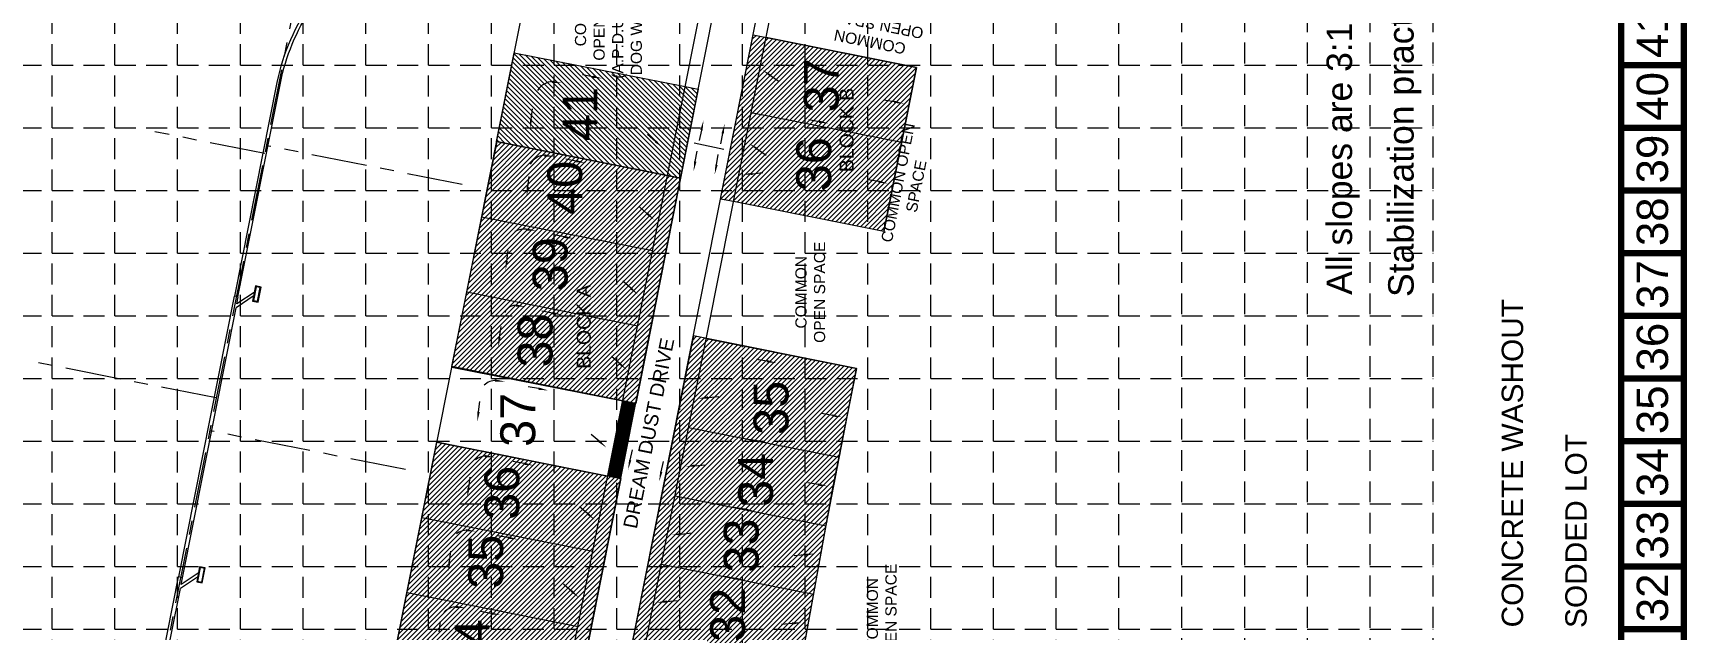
# Model space of a CAD drawing. Header units: feet. Extents: x 5156 to 6960, y 4976 to 7860.
# Drawn here: x 5774 to 6960, y 6418 to 6846 of the extents above; entities that cross this region are included whole.
import ezdxf
from ezdxf.enums import TextEntityAlignment as Align

# ---------------------------------------------------------------- set-up
doc = ezdxf.new("R2010")
doc.units = ezdxf.units.FT
doc.header["$LTSCALE"] = 100
doc.header["$MEASUREMENT"] = 0
for name, pattern in [('CENTER', [1, 0.4, -0.1, 0.1, -0.1, 0.3]), ('EASMT', [0.25, 0.15, -0.1]), ('HIDDEN', [0.375, 0.25, -0.125])]:
    doc.linetypes.add(name, pattern=pattern)
for name, color, linetype in [('1 EROSION BLANKETS', 84, 'Continuous'), ('1 SODDED', 2, 'Continuous'), ('BASE', 7, 'Continuous'), ('BLOCK', 7, 'Continuous'), ('CL', 254, 'CENTER'), ('DRAIN-ARROW', 7, 'Continuous'), ('ESMT-REV35LS', 253, 'EASMT'), ('GRID', 10, 'Continuous'), ('LEGEND', 7, 'Continuous'), ('LOT', 7, 'Continuous'), ('LOTN', 7, 'Continuous'), ('PCB-SF', 4, 'Continuous'), ('PINLETS', 7, 'Continuous'), ('psd', 7, 'Continuous'), ('ROW', 7, 'Continuous'), ('STREET-TXT', 7, 'Continuous')]:
    doc.layers.add(name, color=color, linetype=linetype)
doc.styles.add("L200'", font='ARIAL.TTF', dxfattribs={"height": 0.001969})
doc.styles.get("Standard").update_dxf_attribs({"font": 'ARIAL.TTF'})

msp = doc.modelspace()

# ---------------------------------------------------------------- hatches: boundary and pattern name
at = {"layer": '1 SODDED', "linetype": 'Continuous', "lineweight": 0}
h = msp.add_hatch(dxfattribs=at)
h.set_pattern_fill('ANSI31', color=256, scale=20, style=0)
h.paths.add_polyline_path([(6384.6, 6703.8), (6276.7, 6725.2), (6267.3, 6727), (6290.8, 6844.8), (6408, 6821.5)])
at = {"layer": '1 SODDED', "linetype": 'Continuous', "lineweight": 0, "extrusion": (0, 0, -1)}
h = msp.add_hatch(dxfattribs=at)
h.set_pattern_fill('ANSI31', color=256, scale=20, style=0)
h.paths.add_polyline_path([(-6106.8, 6768.3), (-6119.5, 6832), (-6242.1, 6807.7), (-6251.4, 6805.9), (-6238.8, 6742.1)])
at = {"layer": '1 SODDED', "linetype": 'Continuous', "lineweight": 0}
h = msp.add_hatch(dxfattribs=at)
h.set_pattern_fill('ANSI31', color=256, scale=20, style=0)
h.paths.add_polyline_path([(6197.3, 6582.1), (6074.7, 6606.7), (6107.2, 6768.2), (6238.7, 6742.1), (6223.6, 6666), (6214.6, 6619.7), (6206.6, 6580.3)])
h = msp.add_hatch(dxfattribs=at)
h.set_pattern_fill('ANSI31', color=256, scale=20, style=0)
edge = h.paths.add_edge_path()
edge.add_line((6313.1, 6326.2), (6343.2, 6492.7))
edge.add_line((6343.2, 6492.7), (6365, 6605.4))
edge.add_line((6365, 6605.4), (6247.9, 6628.7))
edge.add_line((6247.9, 6628.7), (6196.2, 6368.8))
edge.add_arc((6215, 6365), 19.2, 168.7528, 229.1043)
edge.add_arc((6217.1, 6367.4), 22.3, 229.1043, 245.1017)
edge.add_arc((6217.3, 6367.8), 22.8, 245.1017, 263.1331)
edge.add_line((6214.5, 6345.2), (6251.1, 6338))
edge.add_line((6251.1, 6338), (6260.1, 6336.2))
edge.add_line((6260.1, 6336.2), (6272.9, 6332.6))
edge.add_line((6272.9, 6332.6), (6290.2, 6326.4))
edge.add_line((6290.2, 6326.4), (6305, 6319.7))
edge.add_line((6305, 6319.7), (6310.5, 6316.9))
edge.add_line((6310.5, 6316.9), (6313.1, 6326.2))
h = msp.add_hatch(dxfattribs=at)
h.set_pattern_fill('ANSI31', color=256, scale=20, style=0)
h.paths.add_polyline_path([(6122.3, 6204.5), (5999.7, 6228.8), (6064, 6552.8), (6195.9, 6526.3), (6131.6, 6202.4)])

# ---------------------------------------------------------------- linework, layer by layer
at = {"layer": '1 EROSION BLANKETS', "linetype": 'Continuous', "lineweight": 0, "extrusion": (0, 0, -1), "const_width": 10}
msp.add_lwpolyline([(-6191, 6527.4), (-6201.7, 6581.3)], dxfattribs=at)
at = {"layer": '1 SODDED', "linetype": 'Continuous', "lineweight": 0}
for points in [[(6384.6, 6703.8), (6276.7, 6725.2), (6267.3, 6727), (6290.8, 6844.8), (6408, 6821.5)], [(6197.3, 6582.1), (6074.7, 6606.7), (6107.2, 6768.2), (6238.7, 6742.1), (6223.6, 6666), (6214.6, 6619.7), (6206.6, 6580.3)], [(6122.3, 6204.5), (5999.7, 6228.8), (6064, 6552.8), (6195.9, 6526.3), (6131.6, 6202.4)]]:
    msp.add_lwpolyline(points, close=True, dxfattribs=at)
at = {"layer": '1 SODDED', "linetype": 'Continuous', "lineweight": 0, "extrusion": (0, 0, -1)}
msp.add_lwpolyline([(-6106.8, 6768.3), (-6119.5, 6832), (-6242.1, 6807.7), (-6251.4, 6805.9), (-6238.8, 6742.1)], close=True, dxfattribs=at)
at = {"layer": '1 SODDED', "linetype": 'Continuous', "lineweight": 0}
msp.add_lwpolyline([(6313.1, 6326.2), (6343.2, 6492.7), (6365, 6605.4), (6247.9, 6628.7), (6196.2, 6368.8, 0.269594), (6202.5, 6350.5, 0.069915), (6207.7, 6347.2, 0.07884), (6214.5, 6345.2), (6251.1, 6338), (6260.1, 6336.2), (6272.9, 6332.6), (6290.2, 6326.4), (6305, 6319.7), (6310.5, 6316.9)], format="xyb", close=True, dxfattribs=at)
at = {"layer": 'BASE', "lineweight": 0, "extrusion": (0, 0, -1), "const_width": 4.5}
for points in [[(-6958.1, 4978.2), (-6958.1, 7858.2), (-5158.1, 7858.2), (-5158.1, 4978.2)], [(-6913.1, 5023.1), (-6913.2, 7813.4), (-5203.1, 7813.3), (-5203, 5023.7)]]:
    msp.add_lwpolyline(points, close=True, dxfattribs=at)
for points in [[(-6958.1, 6823.2), (-6913.1, 6823.2)], [(-6958.1, 6778.2), (-6913.1, 6778.2)], [(-6958.1, 6733.2), (-6913.1, 6733.2)], [(-6958.1, 6688.2), (-6913.1, 6688.2)], [(-6958.1, 6643.2), (-6913.1, 6643.2)], [(-6958.1, 6598.2), (-6913.1, 6598.2)], [(-6958.1, 6553.2), (-6913.1, 6553.2)], [(-6958.1, 6508.2), (-6913.1, 6508.2)], [(-6958.1, 6463.2), (-6913.1, 6463.2)], [(-6958.1, 6418.2), (-6913.1, 6418.2)]]:
    msp.add_lwpolyline(points, dxfattribs=at)
at = {"layer": 'CL', "color": 9, "lineweight": 0, "flags": 128}
for points in [[(5979.8, 6957.1), (5817.2, 6137.9)], [(5979.8, 6957.1), (5818.5, 6144.7)], [(5940.6, 6759.6), (5861.7, 6775.3)], [(5940.6, 6759.6), (5861.7, 6775.3)], [(6082.2, 6737.4), (5941.8, 6765.3)], [(6082.2, 6737.4), (5941.8, 6765.3)], [(5905.8, 6584.2), (5771.7, 6610.8)], [(5905.8, 6584.2), (5771.7, 6610.8)], [(6041.6, 6532.8), (5901.1, 6560.7)], [(6041.6, 6532.8), (5901.1, 6560.7)]]:
    msp.add_lwpolyline(points, dxfattribs=at)
at = {"layer": 'DRAIN-ARROW', "lineweight": 0, "flags": 128}
for points, format in [([(6297.3, 6819.7, 0, 1.67, 0), (6303.2, 6815.7, 1.67, 1.67, 0)], "xyseb"), ([(6147.2, 6811.3, 0.267816), (6136.2, 6804.9)], "xyb"), ([(6153.4, 6810.4, 0, 1.67, 0), (6146.3, 6811.1, 1.67, 1.67, 0)], "xyseb"), ([(6182.9, 6813.5, 0, 1.67, 0), (6175.9, 6814.8, 1.67, 1.67, 0)], "xyseb"), ([(6399, 6795.5, 0, 1.67, 0), (6392, 6796.8, 1.67, 1.67, 0)], "xyseb"), ([(6130.7, 6777.1, 0, 1.67, 0), (6131.6, 6784.2, 1.67, 1.67, 0)], "xyseb"), ([(6255.2, 6783.5, 0, 1.67, 0), (6253.7, 6776.5, 1.67, 1.67, 0)], "xyseb"), ([(6270.4, 6781.1, 0, 1.67, 0), (6268.9, 6774.1, 1.67, 1.67, 0)], "xyseb"), ([(6345.1, 6781.3, 0, 1.67, 0), (6338.1, 6782.5, 1.67, 1.67, 0)], "xyseb"), ([(6226.2, 6763.8, 0, 1.67, 0), (6220.8, 6768.4, 1.67, 1.67, 0)], "xyseb"), ([(6287.9, 6766.9, 0, 1.67, 0), (6293.8, 6762.9, 1.67, 1.67, 0)], "xyseb"), ([(6141.8, 6758.4, 0.267816), (6130.9, 6752.1)], "xyb"), ([(6148.1, 6757.5, 0, 1.67, 0), (6141, 6758.3, 1.67, 1.67, 0)], "xyseb"), ([(6171, 6752.9, 0, 1.67, 0), (6164, 6754.2, 1.67, 1.67, 0)], "xyseb"), ([(6248.1, 6746.9, 0, 1.67, 0), (6249.3, 6753.9, 1.67, 1.67, 0)], "xyseb"), ([(6263.2, 6744.5, 0, 1.67, 0), (6264.5, 6751.5, 1.67, 1.67, 0)], "xyseb"), ([(6128.3, 6728.7, 0, 1.67, 0), (6129.2, 6735.7, 1.67, 1.67, 0)], "xyseb"), ([(6283.2, 6744.5, 0, 1.67, 0), (6290.3, 6745.2, 1.67, 1.67, 0)], "xyseb"), ([(6387.7, 6738.2, 0, 1.67, 0), (6380.7, 6739.5, 1.67, 1.67, 0)], "xyseb"), ([(6220.2, 6711.8, 0, 1.67, 0), (6214.9, 6716.5, 1.67, 1.67, 0)], "xyseb"), ([(6128.9, 6705.2, 0.165967), (6120, 6703.6, 0.163066)], "xyb"), ([(6135.1, 6704.4, 0, 1.67, 0), (6128, 6705.1, 1.67, 1.67, 0)], "xyseb"), ([(6162.4, 6698.6, 0, 1.67, 0), (6155.4, 6699.8, 1.67, 1.67, 0)], "xyseb"), ([(6113.2, 6675.5, 0, 1.67, 0), (6114.1, 6682.6, 1.67, 1.67, 0)], "xyseb"), ([(6208.4, 6658.3, 0, 1.67, 0), (6203, 6663, 1.67, 1.67, 0)], "xyseb"), ([(6121.7, 6650.6, 0.322801), (6112.6, 6645.5)], "xyb"), ([(6127.9, 6649.7, 0, 1.67, 0), (6120.8, 6650.5, 1.67, 1.67, 0)], "xyseb"), ([(6153.8, 6643.9, 0, 1.67, 0), (6146.8, 6645.2, 1.67, 1.67, 0)], "xyseb"), ([(6108.1, 6620.9, 0, 1.67, 0), (6109, 6627.9, 1.67, 1.67, 0)], "xyseb"), ([(6200.3, 6604.3, 0, 1.67, 0), (6194.9, 6609, 1.67, 1.67, 0)], "xyseb"), ([(6307.7, 6609.3, 0, 1.67, 0), (6300.7, 6610.6, 1.67, 1.67, 0)], "xyseb"), ([(6106.5, 6596.8, 0.191026), (6097.9, 6593.4, 0.191026)], "xyb"), ([(6112.7, 6596, 0, 1.67, 0), (6105.7, 6596.7, 1.67, 1.67, 0)], "xyseb"), ([(6143.9, 6589.6, 0, 1.67, 0), (6136.9, 6590.9, 1.67, 1.67, 0)], "xyseb"), ([(6251.5, 6583.8, 0, 1.67, 0), (6258.5, 6584.6, 1.67, 1.67, 0)], "xyseb"), ([(6093, 6567.1, 0, 1.67, 0), (6093.9, 6574.2, 1.67, 1.67, 0)], "xyseb"), ([(6354.6, 6570.4, 0, 1.67, 0), (6347.6, 6571.6, 1.67, 1.67, 0)], "xyseb"), ([(6185.7, 6548.5, 0, 1.67, 0), (6180.4, 6553.1, 1.67, 1.67, 0)], "xyseb"), ([(6302, 6551.9, 0, 1.67, 0), (6295, 6553.2, 1.67, 1.67, 0)], "xyseb"), ([(6099.4, 6542.5, 0.166221), (6091.7, 6539.8, 0.166221)], "xyb"), ([(6105.6, 6541.6, 0, 1.67, 0), (6098.5, 6542.4, 1.67, 1.67, 0)], "xyseb"), ([(6133.2, 6535.8, 0, 1.67, 0), (6126.3, 6537.1, 1.67, 1.67, 0)], "xyseb"), ([(6201.1, 6532.6, 0, 1.67, 0), (6202.6, 6539.6, 1.67, 1.67, 0)], "xyseb"), ([(6242, 6534.8, 0, 1.67, 0), (6249, 6535.6, 1.67, 1.67, 0)], "xyseb"), ([(6223.4, 6524.2, 0, 1.67, 0), (6224.9, 6531.2, 1.67, 1.67, 0)], "xyseb"), ([(6344.5, 6520.8, 0, 1.67, 0), (6337.5, 6522, 1.67, 1.67, 0)], "xyseb"), ([(6085.8, 6512.8, 0, 1.67, 0), (6086.8, 6519.8, 1.67, 1.67, 0)], "xyseb"), ([(6177.4, 6496.5, 0, 1.67, 0), (6172, 6501.2, 1.67, 1.67, 0)], "xyseb"), ([(6291.6, 6503, 0, 1.67, 0), (6284.6, 6504.3, 1.67, 1.67, 0)], "xyseb"), ([(6085.8, 6489.3, 0.166214), (6078, 6486.7, 0.166214)], "xyb"), ([(6092, 6488.5, 0, 1.67, 0), (6084.9, 6489.2, 1.67, 1.67, 0)], "xyseb"), ([(6232.2, 6485.8, 0, 1.67, 0), (6239.2, 6486.5, 1.67, 1.67, 0)], "xyseb"), ([(6122, 6482.7, 0, 1.67, 0), (6115, 6484, 1.67, 1.67, 0)], "xyseb"), ([(6072.2, 6459.6, 0, 1.67, 0), (6073.1, 6466.7, 1.67, 1.67, 0)], "xyseb"), ([(6334.7, 6472.3, 0, 1.67, 0), (6327.7, 6471.6, 1.67, 1.67, 0)], "xyseb"), ([(6284.8, 6453.4, 0, 1.67, 0), (6277.8, 6454.6, 1.67, 1.67, 0)], "xyseb"), ([(6165.8, 6440.9, 0, 1.67, 0), (6160.5, 6445.6, 1.67, 1.67, 0)], "xyseb"), ([(6078.4, 6434.4, 0.211828), (6069, 6430.2, 0.211828)], "xyb"), ([(6084.6, 6433.5, 0, 1.67, 0), (6077.5, 6434.3, 1.67, 1.67, 0)], "xyseb"), ([(6109.8, 6428.3, 0, 1.67, 0), (6102.8, 6429.6, 1.67, 1.67, 0)], "xyseb"), ([(6221.8, 6437.4, 0, 1.67, 0), (6228.9, 6438.1, 1.67, 1.67, 0)], "xyseb"), ([(6325.8, 6423, 0, 1.67, 0), (6318.8, 6422.3, 1.67, 1.67, 0)], "xyseb")]:
    msp.add_lwpolyline(points, format=format, dxfattribs=at)
for points in [[(6175.9, 6814.8), (6168.4, 6816.1)], [(6303.2, 6815.7), (6309.5, 6811.5)], [(6392, 6796.8), (6384.6, 6798.1)], [(6131.6, 6784.2), (6132.6, 6791.7)], [(6338.1, 6782.5), (6330.6, 6783.9)], [(6220.8, 6768.4), (6215.1, 6773.4)], [(6253.7, 6776.5), (6252.2, 6769.1)], [(6268.9, 6774.1), (6267.3, 6766.7)], [(6248.6, 6767.4), (6269.7, 6762.9)], [(6249.3, 6753.9), (6250.6, 6761.4)], [(6293.8, 6762.9), (6300.1, 6758.6)], [(6164, 6754.2), (6156.5, 6755.6)], [(6264.5, 6751.5), (6265.8, 6759)], [(6129.2, 6735.7), (6130.2, 6743.3)], [(6290.3, 6745.2), (6297.8, 6746)], [(6380.7, 6739.5), (6373.3, 6740.8)], [(6214.9, 6716.5), (6209.2, 6721.4)], [(6155.4, 6699.8), (6147.9, 6701.2)], [(6114.1, 6682.6), (6115.1, 6690.1)], [(6203, 6663), (6197.3, 6668)], [(6146.8, 6645.2), (6139.3, 6646.6)], [(6109, 6627.9), (6110, 6635.4)], [(6194.9, 6609), (6189.2, 6613.9)], [(6300.7, 6610.6), (6293.2, 6611.9)], [(6136.9, 6590.9), (6129.5, 6592.3)], [(6258.5, 6584.6), (6266.1, 6585.3)], [(6093.9, 6574.2), (6094.9, 6581.7)], [(6347.6, 6571.6), (6340.1, 6573)], [(6180.4, 6553.1), (6174.6, 6558.1)], [(6202.6, 6539.6), (6204.2, 6547)], [(6295, 6553.2), (6287.6, 6554.5)], [(6126.3, 6537.1), (6118.8, 6538.5)], [(6224.9, 6531.2), (6226.5, 6538.6)], [(6249, 6535.6), (6256.6, 6536.3)], [(6086.8, 6519.8), (6087.8, 6527.3)], [(6337.5, 6522), (6330, 6523.4)], [(6172, 6501.2), (6166.3, 6506.1)], [(6284.6, 6504.3), (6277.2, 6505.6)], [(6239.2, 6486.5), (6246.8, 6487.3)], [(6115, 6484), (6107.5, 6485.3)], [(6073.1, 6466.7), (6074.1, 6474.2)], [(6327.7, 6471.6), (6320.1, 6471)], [(6277.8, 6454.6), (6270.4, 6456)], [(6160.5, 6445.6), (6154.8, 6450.6)], [(6102.8, 6429.6), (6095.4, 6431)], [(6228.9, 6438.1), (6236.4, 6438.9)], [(6065.7, 6416.3), (6066.7, 6423.8)], [(6318.8, 6422.3), (6311.2, 6421.7)]]:
    msp.add_lwpolyline(points, dxfattribs=at)
at = {"layer": 'ESMT-REV35LS', "linetype": 'ByBlock', "lineweight": 0, "flags": 128}
for points in [[(6384.6, 6703.8), (6408, 6821.5)], [(6313.1, 6326.2), (6347.8, 6518.3), (6360.4, 6581.9), (6365.1, 6605.4)]]:
    msp.add_lwpolyline(points, dxfattribs=at)
at = {"layer": 'GRID', "color": 253, "linetype": 'HIDDEN', "lineweight": 0, "ltscale": 0.6, "extrusion": (0, 0, -1)}
for p, q in [((5788.1, 5023.2), (5788.1, 7813.2)), ((5833.1, 5023.2), (5833.1, 7813.2)), ((5878.1, 5023.2), (5878.1, 7813.2)), ((5923.1, 5023.2), (5923.1, 7813.2)), ((5968.1, 5023.2), (5968.1, 7813.2)), ((6013.1, 5023.2), (6013.1, 7813.2)), ((6058.1, 5023.2), (6058.1, 7813.2)), ((6103.1, 5023.2), (6103.1, 7813.2)), ((6148.1, 5023.2), (6148.1, 7813.2)), ((6193.1, 5023.2), (6193.1, 7813.2)), ((6238.1, 5023.2), (6238.1, 7813.2)), ((6283.1, 5023.2), (6283.1, 7813.2)), ((6328.1, 5023.2), (6328.1, 7813.2)), ((6373.1, 5023.2), (6373.1, 7813.2)), ((6418.1, 5023.2), (6418.1, 7813.2)), ((6463.1, 5023.2), (6463.1, 7813.2)), ((6508.1, 5023.2), (6508.1, 7813.2)), ((6553.1, 5023.2), (6553.1, 7813.2)), ((6598.3, 5024.3), (6598.3, 7814.3)), ((6643.3, 5024.3), (6643.3, 7814.3)), ((6688.3, 5024.3), (6688.3, 7814.3)), ((6733.3, 5024.3), (6733.3, 7814.3)), ((6778.3, 5024.3), (6778.3, 7814.3)), ((5203.1, 6823.2), (6778.3, 6823.2)), ((5203.1, 6778.2), (6778.3, 6778.2)), ((5203.1, 6733.2), (6778.3, 6733.2)), ((5203.1, 6688.2), (6778.3, 6688.2)), ((5203.1, 6643.2), (6778.3, 6643.2)), ((5203.1, 6598.2), (6778.3, 6598.2)), ((5203.1, 6553.2), (6778.3, 6553.2)), ((5203.1, 6508.2), (6778.3, 6508.2)), ((5203.1, 6463.2), (6778.3, 6463.2)), ((5203.1, 6418.2), (6778.3, 6418.2))]:
    msp.add_line(p, q, dxfattribs=at)
at = {"layer": 'LOT', "lineweight": 0, "flags": 128}
for points in [[(5978.3, 6120.9), (6151.9, 6995.3), (6066.3, 7143.4), (6066.4, 7198.1)], [(6408, 6821.5), (6300.1, 6842.9)], [(6119.5, 6832), (6242.1, 6807.7)], [(6397.3, 6767.6), (6408, 6821.5)], [(6397.3, 6767.6), (6289.4, 6789)], [(6106.8, 6768.3), (6229.4, 6743.9)], [(6384.6, 6703.8), (6397.3, 6767.6)], [(6384.6, 6703.8), (6276.7, 6725.2)], [(6096.1, 6714.3), (6218.7, 6690)], [(6085.4, 6660.4), (6208, 6636)], [(6257.2, 6626.8), (6365.1, 6605.4)], [(6074.7, 6606.4), (6197.3, 6582.1)], [(6313.1, 6326.2), (6347.8, 6518.3), (6365.1, 6605.4)], [(6244.5, 6563.1), (6352.4, 6541.7)], [(6064, 6552.5), (6186.6, 6528.1)], [(6234.8, 6514), (6343.1, 6492.5)], [(6053.3, 6498.5), (6175.9, 6474.2)], [(6225, 6465), (6334.2, 6443.3)], [(6042.6, 6444.6), (6165.2, 6420.2)]]:
    msp.add_lwpolyline(points, dxfattribs=at)
at = {"layer": 'PCB-SF', "color": 7, "lineweight": 0}
for p, q in [((6050.2, 5792.5), (6285.8, 6979.1)), ((6196.3, 6369.3), (6316.2, 6973.1))]:
    msp.add_line(p, q, dxfattribs=at)
at = {"layer": 'PINLETS', "color": 9, "lineweight": 0}
for points in [[(5935.8, 6653), (5937.9, 6663.8), (5934, 6664.6), (5931.8, 6653.8)], [(5935.4, 6653.6), (5937.3, 6663.4), (5934.4, 6664), (5932.4, 6654.2)], [(5895.8, 6451.4), (5897.9, 6462.2), (5893.9, 6463), (5891.8, 6452.2)], [(5895.4, 6452), (5897.3, 6461.8), (5894.3, 6462.4), (5892.4, 6452.6)]]:
    msp.add_lwpolyline(points, close=True, dxfattribs=at)
at = {"layer": 'psd', "color": 9, "lineweight": 0}
for p, q in [((5921.6, 6656.7), (5918.9, 6657.2)), ((5933.1, 6657.7), (5920.1, 6649)), ((5933.7, 6660.5), (5920.6, 6651.8)), ((5881.7, 6455.1), (5878.7, 6455.7)), ((5893.1, 6456.1), (5880.2, 6447.4)), ((5893.6, 6458.9), (5880.7, 6450.2))]:
    msp.add_line(p, q, dxfattribs=at)
for points in [[(5919.1, 6657.2), (5949.6, 6810.7, -0.107383), (5975.2, 6869.6)], [(5921.3, 6656.7), (5951.8, 6810.3, -0.09868), (5974.1, 6864.1, -0.09868)]]:
    msp.add_lwpolyline(points, format="xyb", dxfattribs=at)
for points in [[(5878.9, 6455.7), (5918.9, 6657.2)], [(5920.6, 6651.8), (5921.6, 6656.7)], [(5881.6, 6455.1), (5920.1, 6649)], [(5844.6, 6283.8), (5870.8, 6415.9), (5878.7, 6455.7)], [(5880.7, 6450.2), (5881.7, 6455.1)], [(5847.5, 6283.2), (5873.8, 6415.3), (5880.2, 6447.4)]]:
    msp.add_lwpolyline(points, dxfattribs=at)
at = {"layer": 'ROW', "lineweight": 0, "flags": 128}
for points in [[(6100.9, 6096.6), (6276.5, 6981)], [(6267.1, 6677), (6325.5, 6971.2)], [(6203.6, 6357.1), (6267.1, 6677)]]:
    msp.add_lwpolyline(points, dxfattribs=at)

# ---------------------------------------------------------------- texts
at = {"layer": 'BASE', "color": 7, "lineweight": 0, "extrusion": (0, 0, -1), "style": "L200'", "text_generation_flag": 4}
for s, p in [('Stabilization practices are expected to be used at all disturbed areas.', (-6764.4, 6656.7)), ('All slopes are 3:1 or flatter.', (-6720.2, 6658.2))]:
    msp.add_text(s, height=18.249, rotation=90, dxfattribs=at).set_placement(p)
at = {"layer": 'BASE', "lineweight": 0, "extrusion": (0, 0, -1), "text_generation_flag": 4}
for s, p in [('41', (-6935.6, 6845.7)), ('40', (-6935.6, 6800.7)), ('39', (-6935.6, 6755.7)), ('38', (-6935.6, 6710.7)), ('37', (-6935.6, 6665.7)), ('36', (-6935.6, 6620.7)), ('35', (-6935.6, 6575.7)), ('34', (-6935.6, 6530.7)), ('33', (-6935.6, 6485.7)), ('32', (-6935.6, 6440.7))]:
    msp.add_text(s, height=22.5, rotation=90, dxfattribs=at).set_placement(p, align=Align.MIDDLE_CENTER)
at = {"layer": 'BLOCK', "lineweight": 0, "char_height": 10, "attachment_point": 5, "rotation": 90}
for s, insert, width in [('BLOCK B', (6357.9, 6776.6), 95.008), ('BLOCK A', (6169.4, 6635.4), 63.452)]:
    msp.add_mtext(s, dxfattribs=dict(at, insert=insert, width=width))
at = {"layer": 'LEGEND', "lineweight": 0, "extrusion": (0, 0, -1), "style": "L200'", "text_generation_flag": 4}
for s, height, p in [('CONCRETE WASHOUT', 15.345, (-6842.9, 6419.5)), ('SODDED LOT', 15.34, (-6888.5, 6419.1))]:
    msp.add_text(s, height=height, rotation=90, dxfattribs=at).set_placement(p)
at = {"layer": 'LOT', "lineweight": 0, "char_height": 8, "attachment_point": 5}
for s, insert, width, rotation in [('42\\PCOMMON \\POPEN SPACE\\P(A.P.D.U.S. ESMT.)\\PDOG WALK AREA', (6180.4, 6862.7), 106.185, 90), ('COMMON \\POPEN SPACE', (6375.8, 6846.4), 179.526, 168.7681), ('COMMON OPEN SPACE', (6401.2, 6737.5), 117.978, 79), ('COMMON \\POPEN SPACE', (6331.8, 6660.1), 106.185, 90), ('COMMON \\POPEN SPACE', (6383, 6428.9), 106.185, 90)]:
    msp.add_mtext(s, dxfattribs=dict(at, insert=insert, width=width, rotation=rotation))
at = {"layer": 'LOTN', "lineweight": 0}
for s, p in [('37', (6352.2, 6789.2)), ('41', (6179.1, 6768.6)), ('36', (6346.7, 6732.6)), ('40', (6168.2, 6715.6)), ('39', (6157.7, 6660.8)), ('38', (6146.9, 6606)), ('35', (6316.1, 6557.7)), ('37', (6134.5, 6549.1)), ('34', (6305, 6506)), ('36', (6123.1, 6496.7)), ('33', (6294.7, 6458.8)), ('35', (6111.5, 6447.2)), ('32', (6285, 6409.1)), ('34', (6101.7, 6386.6))]:
    msp.add_text(s, height=25, rotation=90, dxfattribs=at).set_placement(p)
at = {"layer": 'STREET-TXT', "lineweight": 0}
msp.add_text('DREAM DUST DRIVE', height=10, rotation=78.7681, dxfattribs=at).set_placement((6207.3, 6489.8))

doc.saveas('drawing.dxf')
